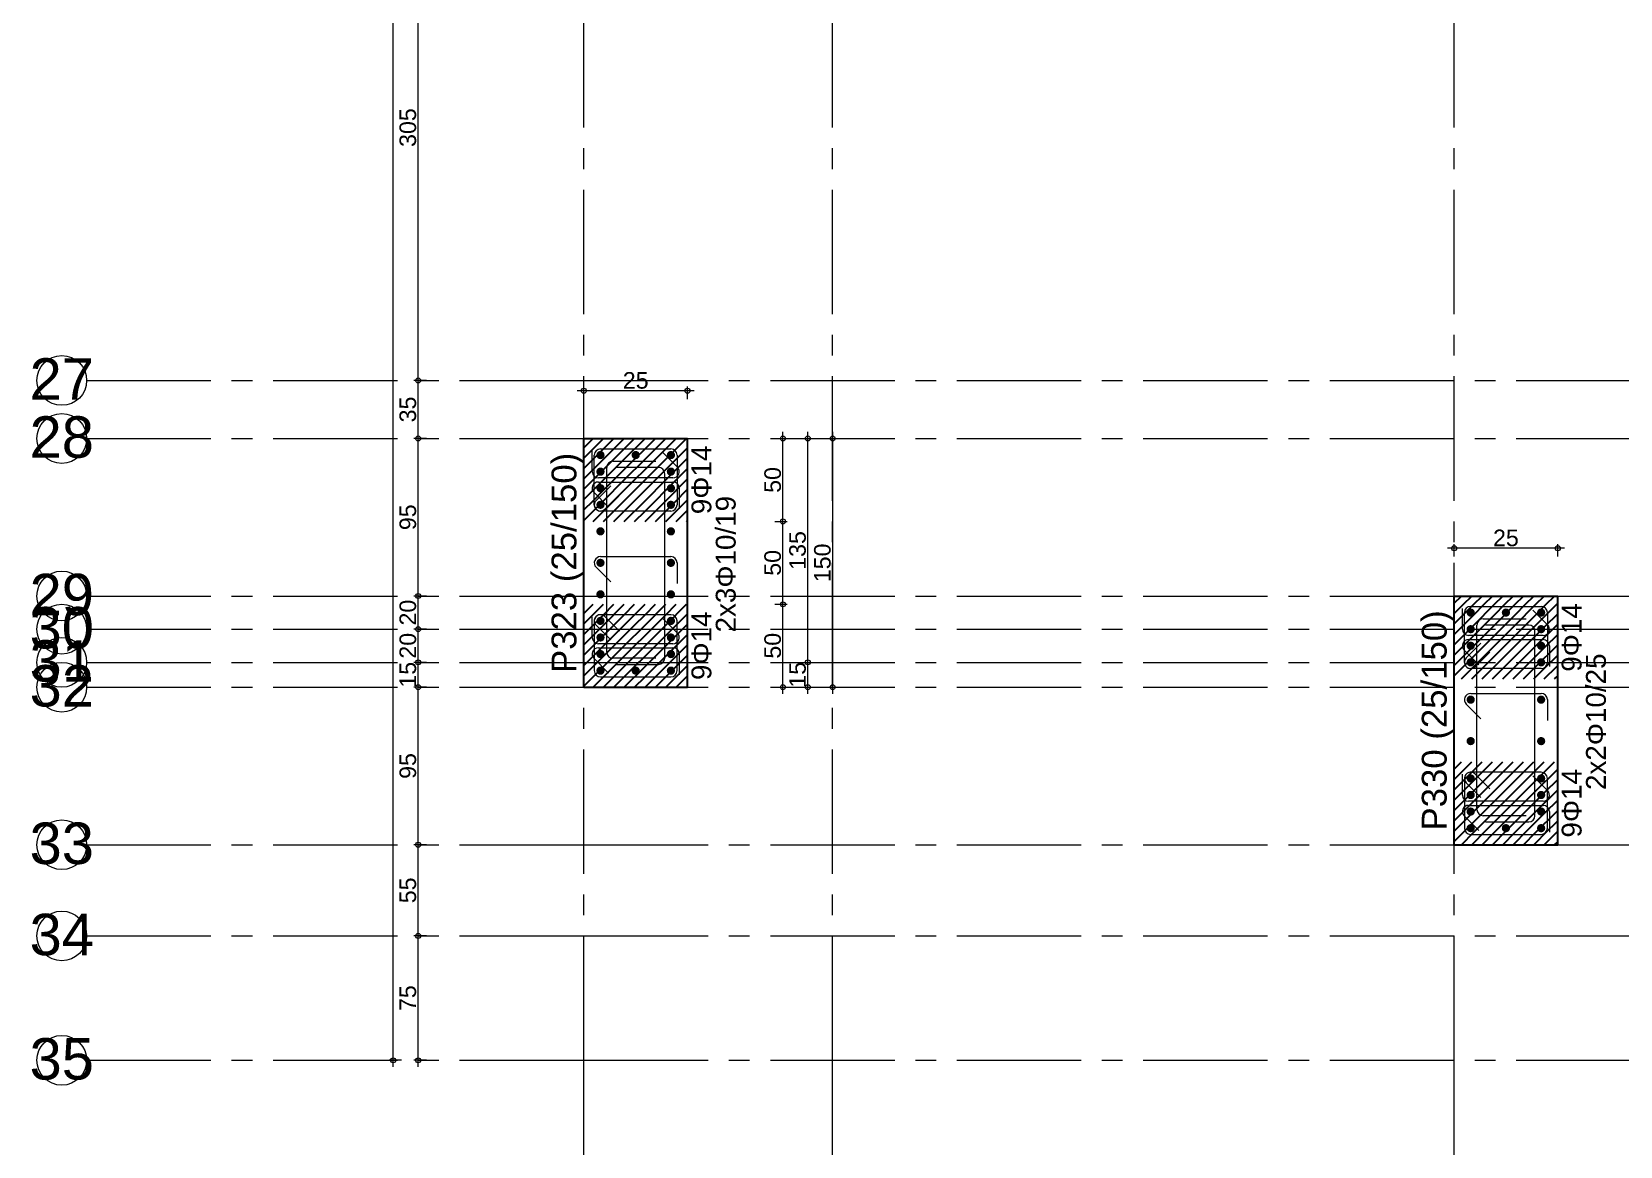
# Model space of a CAD drawing. Header units: millimetres. Extents: x 2232 to 85269, y -3593 to 5869.
# Drawn here: x 32529 to 33487, y 3116 to 3788 of the extents above; entities that cross this region are included whole.
import ezdxf

# ---------------------------------------------------------------- set-up
doc = ezdxf.new("R2010")
doc.units = ezdxf.units.MM
doc.linetypes.add('CENTER2', pattern=[112.5, 75, -12.5, 12.5, -12.5])
doc.linetypes.add('DASHDOT2', pattern=[12.7, 6.35, -3.175, 0, -3.175])
doc.layers.add('aks', color=251, linetype='DASHDOT2', lineweight=35)
for name, color, linetype in [('Donatı Yazısı', 7, 'Continuous'), ('Donatı Çizgisi', 7, 'Continuous'), ('Kolon', 7, 'Continuous'), ('Ölçülendirme', 7, 'Continuous')]:
    doc.layers.add(name, color=color, linetype=linetype)
doc.styles.add('arial_1_18', font='arial.ttf', dxfattribs={"height": 0.2})

# ---------------------------------------------------------------- blocks, each defined once
blk = doc.blocks.new('IDE999Entity7006')
at = {"layer": 'aks', "color": 250, "linetype": 'CENTER2', "lineweight": 5}
for points in [[(24550.63, 200), (24550.63, 2530)], [(24550.63, -100), (24550.63, 200)]]:
    blk.add_lwpolyline(points, dxfattribs=at)
blk = doc.blocks.new('IDE999Entity7015')
at = {"layer": 'aks', "color": 250, "linetype": 'CENTER2', "lineweight": 5}
for points in [[(24025.63, 200), (24025.63, 2530)], [(24025.63, -100), (24025.63, 200)]]:
    blk.add_lwpolyline(points, dxfattribs=at)
blk = doc.blocks.new('IDE999Entity7016')
at = {"layer": 'aks', "color": 250, "linetype": 'CENTER2', "lineweight": 5}
for points in [[(24175.63, 200), (24175.63, 2530)], [(24175.63, -100), (24175.63, 200)]]:
    blk.add_lwpolyline(points, dxfattribs=at)
blk = doc.blocks.new('IDE999Entity7019')
at = {"layer": 'aks', "color": 250, "linetype": 'CENTER2', "lineweight": 5}
for points in [[(23725.63, 610), (24025.63, 610)], [(24025.63, 610), (27285.63, 610)]]:
    blk.add_lwpolyline(points, dxfattribs=at)
at = {"layer": 'aks', "color": 30, "linetype": 'Continuous', "lineweight": 5}
blk.add_circle((23710.63, 610), 15, dxfattribs=at)
at = {"layer": 'aks', "color": 1, "linetype": 'Continuous', "lineweight": 5, "style": 'arial_1_18'}
blk.add_text('27', height=25, dxfattribs=at).set_placement((23691.21, 598.37))
blk = doc.blocks.new('IDE999Entity7020')
at = {"layer": 'aks', "color": 250, "linetype": 'CENTER2', "lineweight": 5}
for points in [[(23725.63, 460), (24025.63, 460)], [(24025.63, 460), (27285.63, 460)]]:
    blk.add_lwpolyline(points, dxfattribs=at)
at = {"layer": 'aks', "color": 30, "linetype": 'Continuous', "lineweight": 5}
blk.add_circle((23710.63, 460), 15, dxfattribs=at)
at = {"layer": 'aks', "color": 1, "linetype": 'Continuous', "lineweight": 5, "style": 'arial_1_18'}
blk.add_text('30', height=25, dxfattribs=at).set_placement((23691.21, 448.37))
blk = doc.blocks.new('IDE999Entity7021')
at = {"layer": 'aks', "color": 250, "linetype": 'CENTER2', "lineweight": 5}
for points in [[(23725.63, 480), (24025.63, 480)], [(24025.63, 480), (27285.63, 480)]]:
    blk.add_lwpolyline(points, dxfattribs=at)
at = {"layer": 'aks', "color": 30, "linetype": 'Continuous', "lineweight": 5}
blk.add_circle((23710.63, 480), 15, dxfattribs=at)
at = {"layer": 'aks', "color": 1, "linetype": 'Continuous', "lineweight": 5, "style": 'arial_1_18'}
blk.add_text('29', height=25, dxfattribs=at).set_placement((23691.21, 468.37))
blk = doc.blocks.new('IDE999Entity7022')
at = {"layer": 'aks', "color": 250, "linetype": 'CENTER2', "lineweight": 5}
for points in [[(23725.63, 440), (24025.63, 440)], [(24025.63, 440), (27285.63, 440)]]:
    blk.add_lwpolyline(points, dxfattribs=at)
at = {"layer": 'aks', "color": 30, "linetype": 'Continuous', "lineweight": 5}
blk.add_circle((23710.63, 440), 15, dxfattribs=at)
at = {"layer": 'aks', "color": 1, "linetype": 'Continuous', "lineweight": 5, "style": 'arial_1_18'}
blk.add_text('31', height=25, dxfattribs=at).set_placement((23691.21, 428.37))
blk = doc.blocks.new('IDE999Entity7023')
at = {"layer": 'aks', "color": 250, "linetype": 'CENTER2', "lineweight": 5}
for points in [[(23725.63, 575), (24025.63, 575)], [(24025.63, 575), (27285.63, 575)]]:
    blk.add_lwpolyline(points, dxfattribs=at)
at = {"layer": 'aks', "color": 30, "linetype": 'Continuous', "lineweight": 5}
blk.add_circle((23710.63, 575), 15, dxfattribs=at)
at = {"layer": 'aks', "color": 1, "linetype": 'Continuous', "lineweight": 5, "style": 'arial_1_18'}
blk.add_text('28', height=25, dxfattribs=at).set_placement((23691.21, 563.37))
blk = doc.blocks.new('IDE999Entity7024')
at = {"layer": 'aks', "color": 250, "linetype": 'CENTER2', "lineweight": 5}
for points in [[(23725.63, 425), (24025.63, 425)], [(24025.63, 425), (27285.63, 425)]]:
    blk.add_lwpolyline(points, dxfattribs=at)
at = {"layer": 'aks', "color": 30, "linetype": 'Continuous', "lineweight": 5}
blk.add_circle((23710.63, 425), 15, dxfattribs=at)
at = {"layer": 'aks', "color": 1, "linetype": 'Continuous', "lineweight": 5, "style": 'arial_1_18'}
blk.add_text('32', height=25, dxfattribs=at).set_placement((23691.21, 413.37))
blk = doc.blocks.new('IDE999Entity7025')
at = {"layer": 'aks', "color": 250, "linetype": 'CENTER2', "lineweight": 5}
for points in [[(23725.63, 330), (24025.63, 330)], [(24025.63, 330), (27285.63, 330)]]:
    blk.add_lwpolyline(points, dxfattribs=at)
at = {"layer": 'aks', "color": 30, "linetype": 'Continuous', "lineweight": 5}
blk.add_circle((23710.63, 330), 15, dxfattribs=at)
at = {"layer": 'aks', "color": 1, "linetype": 'Continuous', "lineweight": 5, "style": 'arial_1_18'}
blk.add_text('33', height=25, dxfattribs=at).set_placement((23691.21, 318.37))
blk = doc.blocks.new('IDE999Entity7026')
at = {"layer": 'aks', "color": 250, "linetype": 'CENTER2', "lineweight": 5}
for points in [[(23725.63, 275), (24025.63, 275)], [(24025.63, 275), (27285.63, 275)]]:
    blk.add_lwpolyline(points, dxfattribs=at)
at = {"layer": 'aks', "color": 30, "linetype": 'Continuous', "lineweight": 5}
blk.add_circle((23710.63, 275), 15, dxfattribs=at)
at = {"layer": 'aks', "color": 1, "linetype": 'Continuous', "lineweight": 5, "style": 'arial_1_18'}
blk.add_text('34', height=25, dxfattribs=at).set_placement((23691.21, 263.37))
blk = doc.blocks.new('IDE999Entity7027')
at = {"layer": 'aks', "color": 250, "linetype": 'CENTER2', "lineweight": 5}
for points in [[(23725.63, 200), (24025.63, 200)], [(24025.63, 200), (27285.63, 200)]]:
    blk.add_lwpolyline(points, dxfattribs=at)
at = {"layer": 'aks', "color": 30, "linetype": 'Continuous', "lineweight": 5}
blk.add_circle((23710.63, 200), 15, dxfattribs=at)
at = {"layer": 'aks', "color": 1, "linetype": 'Continuous', "lineweight": 5, "style": 'arial_1_18'}
blk.add_text('35', height=25, dxfattribs=at).set_placement((23691.21, 188.37))

msp = doc.modelspace()

# ---------------------------------------------------------------- hatches: boundary and pattern name
at = {"layer": 'Donatı Çizgisi', "linetype": 'Continuous', "lineweight": 5}
h = msp.add_hatch(color=5, dxfattribs=at)
edge = h.paths.add_edge_path(flags=0)
edge.add_arc((32871.73, 3533.17), 2.5, 0, 360)
h = msp.add_hatch(color=5, dxfattribs=at)
edge = h.paths.add_edge_path(flags=0)
edge.add_arc((32892.98, 3533.17), 2.5, 0, 360)
h = msp.add_hatch(color=5, dxfattribs=at)
edge = h.paths.add_edge_path(flags=0)
edge.add_arc((32914.23, 3533.17), 2.5, 0, 360)
h = msp.add_hatch(color=5, dxfattribs=at)
edge = h.paths.add_edge_path(flags=0)
edge.add_arc((32871.73, 3523.17), 2.5, 0, 360)
h = msp.add_hatch(color=5, dxfattribs=at)
edge = h.paths.add_edge_path(flags=0)
edge.add_arc((32914.23, 3523.17), 2.5, 0, 360)
h = msp.add_hatch(color=5, dxfattribs=at)
edge = h.paths.add_edge_path(flags=0)
edge.add_arc((32871.73, 3513.17), 2.5, 0, 360)
h = msp.add_hatch(color=5, dxfattribs=at)
edge = h.paths.add_edge_path(flags=0)
edge.add_arc((32914.23, 3513.17), 2.5, 0, 360)
h = msp.add_hatch(color=5, dxfattribs=at)
edge = h.paths.add_edge_path(flags=0)
edge.add_arc((32871.73, 3503.17), 2.5, 0, 360)
h = msp.add_hatch(color=5, dxfattribs=at)
edge = h.paths.add_edge_path(flags=0)
edge.add_arc((32914.23, 3503.17), 2.5, 0, 360)
h = msp.add_hatch(color=5, dxfattribs=at)
edge = h.paths.add_edge_path(flags=0)
edge.add_arc((32871.73, 3487.17), 2.5, 0, 360)
h = msp.add_hatch(color=5, dxfattribs=at)
edge = h.paths.add_edge_path(flags=0)
edge.add_arc((32914.23, 3487.17), 2.5, 0, 360)
h = msp.add_hatch(color=5, dxfattribs=at)
edge = h.paths.add_edge_path(flags=0)
edge.add_arc((32871.73, 3468.17), 2.5, 0, 360)
h = msp.add_hatch(color=5, dxfattribs=at)
edge = h.paths.add_edge_path(flags=0)
edge.add_arc((32914.23, 3468.17), 2.5, 0, 360)
h = msp.add_hatch(color=5, dxfattribs=at)
edge = h.paths.add_edge_path(flags=0)
edge.add_arc((32871.73, 3449.17), 2.5, 0, 360)
h = msp.add_hatch(color=5, dxfattribs=at)
edge = h.paths.add_edge_path(flags=0)
edge.add_arc((32914.23, 3449.17), 2.5, 0, 360)
h = msp.add_hatch(color=5, dxfattribs=at)
edge = h.paths.add_edge_path(flags=0)
edge.add_arc((33396.73, 3438.17), 2.5, 0, 360)
h = msp.add_hatch(color=5, dxfattribs=at)
edge = h.paths.add_edge_path(flags=0)
edge.add_arc((33417.98, 3438.17), 2.5, 0, 360)
h = msp.add_hatch(color=5, dxfattribs=at)
edge = h.paths.add_edge_path(flags=0)
edge.add_arc((33439.23, 3438.17), 2.5, 0, 360)
h = msp.add_hatch(color=5, dxfattribs=at)
edge = h.paths.add_edge_path(flags=0)
edge.add_arc((32871.73, 3433.17), 2.5, 0, 360)
h = msp.add_hatch(color=5, dxfattribs=at)
edge = h.paths.add_edge_path(flags=0)
edge.add_arc((32914.23, 3433.17), 2.5, 0, 360)
h = msp.add_hatch(color=5, dxfattribs=at)
edge = h.paths.add_edge_path(flags=0)
edge.add_arc((32871.73, 3423.17), 2.5, 0, 360)
h = msp.add_hatch(color=5, dxfattribs=at)
edge = h.paths.add_edge_path(flags=0)
edge.add_arc((32914.23, 3423.17), 2.5, 0, 360)
h = msp.add_hatch(color=5, dxfattribs=at)
edge = h.paths.add_edge_path(flags=0)
edge.add_arc((33396.73, 3428.17), 2.5, 0, 360)
h = msp.add_hatch(color=5, dxfattribs=at)
edge = h.paths.add_edge_path(flags=0)
edge.add_arc((33439.23, 3428.17), 2.5, 0, 360)
h = msp.add_hatch(color=5, dxfattribs=at)
edge = h.paths.add_edge_path(flags=0)
edge.add_arc((32871.73, 3413.17), 2.5, 0, 360)
h = msp.add_hatch(color=5, dxfattribs=at)
edge = h.paths.add_edge_path(flags=0)
edge.add_arc((32914.23, 3413.17), 2.5, 0, 360)
h = msp.add_hatch(color=5, dxfattribs=at)
edge = h.paths.add_edge_path(flags=0)
edge.add_arc((33396.73, 3418.17), 2.5, 0, 360)
h = msp.add_hatch(color=5, dxfattribs=at)
edge = h.paths.add_edge_path(flags=0)
edge.add_arc((33439.23, 3418.17), 2.5, 0, 360)
h = msp.add_hatch(color=5, dxfattribs=at)
edge = h.paths.add_edge_path(flags=0)
edge.add_arc((32871.73, 3403.17), 2.5, 0, 360)
h = msp.add_hatch(color=5, dxfattribs=at)
edge = h.paths.add_edge_path(flags=0)
edge.add_arc((32892.98, 3403.17), 2.5, 0, 360)
h = msp.add_hatch(color=5, dxfattribs=at)
edge = h.paths.add_edge_path(flags=0)
edge.add_arc((32914.23, 3403.17), 2.5, 0, 360)
h = msp.add_hatch(color=5, dxfattribs=at)
edge = h.paths.add_edge_path(flags=0)
edge.add_arc((33396.73, 3408.17), 2.5, 0, 360)
h = msp.add_hatch(color=5, dxfattribs=at)
edge = h.paths.add_edge_path(flags=0)
edge.add_arc((33439.23, 3408.17), 2.5, 0, 360)
h = msp.add_hatch(color=5, dxfattribs=at)
edge = h.paths.add_edge_path(flags=0)
edge.add_arc((33396.73, 3385.67), 2.5, 0, 360)
h = msp.add_hatch(color=5, dxfattribs=at)
edge = h.paths.add_edge_path(flags=0)
edge.add_arc((33439.23, 3385.67), 2.5, 0, 360)
h = msp.add_hatch(color=5, dxfattribs=at)
edge = h.paths.add_edge_path(flags=0)
edge.add_arc((33396.73, 3360.67), 2.5, 0, 360)
h = msp.add_hatch(color=5, dxfattribs=at)
edge = h.paths.add_edge_path(flags=0)
edge.add_arc((33439.23, 3360.67), 2.5, 0, 360)
h = msp.add_hatch(color=5, dxfattribs=at)
edge = h.paths.add_edge_path(flags=0)
edge.add_arc((33396.73, 3338.17), 2.5, 0, 360)
h = msp.add_hatch(color=5, dxfattribs=at)
edge = h.paths.add_edge_path(flags=0)
edge.add_arc((33439.23, 3338.17), 2.5, 0, 360)
h = msp.add_hatch(color=5, dxfattribs=at)
edge = h.paths.add_edge_path(flags=0)
edge.add_arc((33396.73, 3328.17), 2.5, 0, 360)
h = msp.add_hatch(color=5, dxfattribs=at)
edge = h.paths.add_edge_path(flags=0)
edge.add_arc((33439.23, 3328.17), 2.5, 0, 360)
h = msp.add_hatch(color=5, dxfattribs=at)
edge = h.paths.add_edge_path(flags=0)
edge.add_arc((33396.73, 3318.17), 2.5, 0, 360)
h = msp.add_hatch(color=5, dxfattribs=at)
edge = h.paths.add_edge_path(flags=0)
edge.add_arc((33439.23, 3318.17), 2.5, 0, 360)
h = msp.add_hatch(color=5, dxfattribs=at)
edge = h.paths.add_edge_path(flags=0)
edge.add_arc((33396.73, 3308.17), 2.5, 0, 360)
h = msp.add_hatch(color=5, dxfattribs=at)
edge = h.paths.add_edge_path(flags=0)
edge.add_arc((33417.98, 3308.17), 2.5, 0, 360)
h = msp.add_hatch(color=5, dxfattribs=at)
edge = h.paths.add_edge_path(flags=0)
edge.add_arc((33439.23, 3308.17), 2.5, 0, 360)

# ---------------------------------------------------------------- linework, layer by layer
at = {"layer": 'Donatı Çizgisi', "color": 5, "linetype": 'Continuous', "lineweight": 5}
for points in [[(32871.73, 3536.92), (32914.23, 3536.92)], [(32867.98, 3503.17), (32867.98, 3533.17)], [(32917.98, 3533.17), (32917.98, 3503.17)], [(32869.08, 3505.82), (32877.92, 3514.66)], [(32883.22, 3509.35), (32874.38, 3500.51)], [(32914.23, 3499.42), (32871.73, 3499.42)], [(33396.73, 3441.92), (33439.23, 3441.92)], [(32867.98, 3433.17), (32867.98, 3403.17)], [(32914.23, 3436.92), (32871.73, 3436.92)], [(32883.22, 3426.98), (32874.38, 3435.82)], [(32917.98, 3403.17), (32917.98, 3433.17)], [(33392.98, 3408.17), (33392.98, 3438.17)], [(33442.98, 3438.17), (33442.98, 3408.17)], [(32869.08, 3430.51), (32877.92, 3421.67)], [(33394.08, 3410.82), (33402.92, 3419.66)], [(33408.22, 3414.35), (33399.38, 3405.51)], [(33439.23, 3404.42), (33396.73, 3404.42)], [(32871.73, 3399.42), (32914.23, 3399.42)], [(33392.98, 3338.17), (33392.98, 3308.17)], [(33394.08, 3335.51), (33402.92, 3326.67)], [(33439.23, 3341.92), (33396.73, 3341.92)], [(33408.22, 3331.98), (33399.38, 3340.82)], [(33442.98, 3308.17), (33442.98, 3338.17)], [(33396.73, 3304.42), (33439.23, 3304.42)]]:
    msp.add_lwpolyline(points, dxfattribs=at)
at = {"layer": 'Donatı Çizgisi', "color": 1, "linetype": 'Continuous', "lineweight": 5}
for points in [[(32866.73, 3523.17), (32866.73, 3535.67)], [(32879.23, 3529.42), (32905.23, 3529.42)], [(32909.29, 3534.66), (32918.13, 3525.82)], [(32915.48, 3519.42), (32870.48, 3519.42)], [(32875.48, 3414.42), (32875.48, 3525.67)], [(32906.73, 3525.67), (32880.73, 3525.67)], [(32910.48, 3410.67), (32910.48, 3521.92)], [(32876.67, 3501.67), (32867.83, 3510.51)], [(32870.48, 3516.92), (32915.48, 3516.92)], [(32919.23, 3513.17), (32919.23, 3500.67)], [(32871.73, 3471.92), (32914.23, 3471.92)], [(32877.92, 3456.67), (32869.08, 3465.51)], [(32917.98, 3468.17), (32917.98, 3455.67)], [(33391.73, 3428.17), (33391.73, 3440.67)], [(32866.73, 3423.17), (32866.73, 3435.67)], [(32909.29, 3434.66), (32918.13, 3425.82)], [(33404.23, 3434.42), (33430.23, 3434.42)], [(33434.29, 3439.66), (33443.13, 3430.82)], [(33440.48, 3424.42), (33395.48, 3424.42)], [(33395.48, 3421.92), (33440.48, 3421.92)], [(33400.48, 3319.42), (33400.48, 3430.67)], [(33431.73, 3430.67), (33405.73, 3430.67)], [(33435.48, 3315.67), (33435.48, 3426.92)], [(32915.48, 3419.42), (32870.48, 3419.42)], [(32870.48, 3416.92), (32915.48, 3416.92)], [(32919.23, 3413.17), (32919.23, 3400.67)], [(33401.67, 3406.67), (33392.83, 3415.51)], [(33444.23, 3418.17), (33444.23, 3405.67)], [(32876.67, 3401.67), (32867.83, 3410.51)], [(32905.23, 3410.67), (32879.23, 3410.67)], [(32880.73, 3406.92), (32906.73, 3406.92)], [(33402.92, 3374.17), (33394.08, 3383.01)], [(33396.73, 3389.42), (33439.23, 3389.42)], [(33442.98, 3385.67), (33442.98, 3373.17)], [(33391.73, 3328.17), (33391.73, 3340.67)], [(33434.29, 3339.66), (33443.13, 3330.82)], [(33440.48, 3324.42), (33395.48, 3324.42)], [(33395.48, 3321.92), (33440.48, 3321.92)], [(33444.23, 3318.17), (33444.23, 3305.67)], [(33401.67, 3306.67), (33392.83, 3315.51)], [(33430.23, 3315.67), (33404.23, 3315.67)], [(33405.73, 3311.92), (33431.73, 3311.92)]]:
    msp.add_lwpolyline(points, dxfattribs=at)
at = {"layer": 'Donatı Çizgisi', "color": 5, "linetype": 'Continuous', "lineweight": 5}
for centre, start, end in [((32871.73, 3533.17), 90, 180), ((32914.23, 3533.17), 0, 90), ((32871.73, 3503.17), 135, 270), ((32871.73, 3503.17), 180, 315), ((32914.23, 3503.17), 270, 0), ((33396.73, 3438.17), 90, 180), ((33439.23, 3438.17), 0, 90), ((32871.73, 3433.17), 45, 180), ((32871.73, 3433.17), 90, 225), ((32914.23, 3433.17), 0, 90), ((32871.73, 3403.17), 180, 270), ((32914.23, 3403.17), 270, 0), ((33396.73, 3408.17), 135, 270), ((33396.73, 3408.17), 180, 315), ((33439.23, 3408.17), 270, 0), ((33396.73, 3338.17), 45, 180), ((33396.73, 3338.17), 90, 225), ((33439.23, 3338.17), 0, 90), ((33396.73, 3308.17), 180, 270), ((33439.23, 3308.17), 270, 0)]:
    msp.add_arc(centre, 3.75, start, end, dxfattribs=at)
at = {"layer": 'Donatı Çizgisi', "color": 1, "linetype": 'Continuous', "lineweight": 5}
for centre, start, end in [((32879.23, 3525.67), 90, 180), ((32870.48, 3523.17), 180, 270), ((32906.73, 3521.92), 0, 90), ((32915.48, 3523.17), 270, 45), ((32870.48, 3513.17), 90, 225), ((32915.48, 3513.17), 0, 90), ((32871.73, 3468.17), 90, 225), ((32914.23, 3468.17), 0, 90), ((33404.23, 3430.67), 90, 180), ((33440.48, 3428.17), 270, 45), ((32870.48, 3423.17), 180, 270), ((32915.48, 3423.17), 270, 45), ((33395.48, 3428.17), 180, 270), ((33395.48, 3418.17), 90, 225), ((33431.73, 3426.92), 0, 90), ((33440.48, 3418.17), 0, 90), ((32870.48, 3413.17), 90, 225), ((32879.23, 3414.42), 180, 270), ((32915.48, 3413.17), 0, 90), ((32906.73, 3410.67), 270, 0), ((33396.73, 3385.67), 90, 225), ((33439.23, 3385.67), 0, 90), ((33395.48, 3328.17), 180, 270), ((33440.48, 3328.17), 270, 45), ((33395.48, 3318.17), 90, 225), ((33404.23, 3319.42), 180, 270), ((33440.48, 3318.17), 0, 90), ((33431.73, 3315.67), 270, 0)]:
    msp.add_arc(centre, 3.75, start, end, dxfattribs=at)
at = {"layer": 'Kolon', "color": 251, "linetype": 'Continuous', "lineweight": -3}
for points in [[(32861.73, 3531.3), (32873.6, 3543.17)], [(32861.73, 3537.55), (32867.35, 3543.17)], [(32867.35, 3530.67), (32873.6, 3536.92)], [(32873.6, 3530.67), (32886.1, 3543.17)], [(32873.6, 3536.92), (32879.85, 3543.17)], [(32879.85, 3530.67), (32886.1, 3536.92)], [(32886.1, 3530.67), (32898.6, 3543.17)], [(32886.1, 3536.92), (32892.35, 3543.17)], [(32892.35, 3530.67), (32898.6, 3536.92)], [(32898.6, 3530.67), (32911.1, 3543.17)], [(32898.6, 3536.92), (32904.85, 3543.17)], [(32904.85, 3530.67), (32911.1, 3536.92)], [(32911.1, 3530.67), (32923.6, 3543.17)], [(32911.1, 3536.92), (32917.35, 3543.17)], [(32917.35, 3530.67), (32923.6, 3536.92)], [(32923.6, 3536.92), (32924.23, 3537.55)], [(32861.73, 3518.8), (32873.6, 3530.67)], [(32861.73, 3525.05), (32867.35, 3530.67)], [(32873.6, 3518.17), (32886.1, 3530.67)], [(32873.6, 3524.42), (32879.85, 3530.67)], [(32886.1, 3518.17), (32898.6, 3530.67)], [(32886.1, 3524.42), (32892.35, 3530.67)], [(32898.6, 3518.17), (32911.1, 3530.67)], [(32898.6, 3524.42), (32904.85, 3530.67)], [(32911.1, 3518.17), (32923.6, 3530.67)], [(32911.1, 3524.42), (32917.35, 3530.67)], [(32923.6, 3530.67), (32924.23, 3531.3)], [(32861.73, 3506.3), (32873.6, 3518.17)], [(32861.73, 3512.55), (32867.35, 3518.17)], [(32867.35, 3518.17), (32873.6, 3524.42)], [(32873.6, 3505.67), (32886.1, 3518.17)], [(32873.6, 3511.92), (32879.85, 3518.17)], [(32879.85, 3518.17), (32886.1, 3524.42)], [(32886.1, 3505.67), (32898.6, 3518.17)], [(32886.1, 3511.92), (32892.35, 3518.17)], [(32892.35, 3518.17), (32898.6, 3524.42)], [(32898.6, 3505.67), (32911.1, 3518.17)], [(32898.6, 3511.92), (32904.85, 3518.17)], [(32904.85, 3518.17), (32911.1, 3524.42)], [(32911.1, 3505.67), (32923.6, 3518.17)], [(32911.1, 3511.92), (32917.35, 3518.17)], [(32917.35, 3518.17), (32923.6, 3524.42)], [(32923.6, 3524.42), (32924.23, 3525.05)], [(32923.6, 3518.17), (32924.23, 3518.8)], [(32867.35, 3505.67), (32873.6, 3511.92)], [(32879.85, 3505.67), (32886.1, 3511.92)], [(32892.35, 3505.67), (32898.6, 3511.92)], [(32904.85, 3505.67), (32911.1, 3511.92)], [(32917.35, 3505.67), (32923.6, 3511.92)], [(32923.6, 3511.92), (32924.23, 3512.55)], [(32861.73, 3493.8), (32873.6, 3505.67)], [(32861.73, 3500.05), (32867.35, 3505.67)], [(32867.35, 3493.17), (32873.6, 3499.42)], [(32873.6, 3493.17), (32886.1, 3505.67)], [(32873.6, 3499.42), (32879.85, 3505.67)], [(32879.85, 3493.17), (32886.1, 3499.42)], [(32886.1, 3493.17), (32898.6, 3505.67)], [(32886.1, 3499.42), (32892.35, 3505.67)], [(32892.35, 3493.17), (32898.6, 3499.42)], [(32898.6, 3493.17), (32911.1, 3505.67)], [(32898.6, 3499.42), (32904.85, 3505.67)], [(32904.85, 3493.17), (32911.1, 3499.42)], [(32911.1, 3493.17), (32923.6, 3505.67)], [(32911.1, 3499.42), (32917.35, 3505.67)], [(32917.35, 3493.17), (32923.6, 3499.42)], [(32923.6, 3505.67), (32924.23, 3506.3)], [(32923.6, 3499.42), (32924.23, 3500.05)], [(32867.35, 3493.17), (32867.35, 3493.17)], [(32873.6, 3493.17), (32873.6, 3493.17)], [(32879.85, 3493.17), (32879.85, 3493.17)], [(32886.1, 3493.17), (32886.1, 3493.17)], [(32892.35, 3493.17), (32892.35, 3493.17)], [(32898.6, 3493.17), (32898.6, 3493.17)], [(32904.85, 3493.17), (32904.85, 3493.17)], [(32911.1, 3493.17), (32911.1, 3493.17)], [(32917.35, 3493.17), (32917.35, 3493.17)], [(32923.6, 3493.17), (32924.23, 3493.8)], [(32923.6, 3493.17), (32923.6, 3493.17)], [(32861.73, 3431.3), (32873.6, 3443.17)], [(32861.73, 3437.55), (32867.35, 3443.17)], [(32873.6, 3430.67), (32886.1, 3443.17)], [(32873.6, 3436.92), (32879.85, 3443.17)], [(32886.1, 3430.67), (32898.6, 3443.17)], [(32886.1, 3436.92), (32892.35, 3443.17)], [(32898.6, 3430.67), (32911.1, 3443.17)], [(32898.6, 3436.92), (32904.85, 3443.17)], [(32911.1, 3430.67), (32923.6, 3443.17)], [(32911.1, 3436.92), (32917.35, 3443.17)], [(33386.73, 3443.8), (33391.1, 3448.17)], [(33386.73, 3431.3), (33398.6, 3443.17)], [(33386.73, 3437.55), (33392.35, 3443.17)], [(33392.35, 3443.17), (33397.35, 3448.17)], [(33398.6, 3443.17), (33403.6, 3448.17)], [(33398.6, 3430.67), (33411.1, 3443.17)], [(33398.6, 3436.92), (33404.85, 3443.17)], [(33404.85, 3443.17), (33409.85, 3448.17)], [(33411.1, 3443.17), (33416.1, 3448.17)], [(33411.1, 3430.67), (33423.6, 3443.17)], [(33411.1, 3436.92), (33417.35, 3443.17)], [(33417.35, 3443.17), (33422.35, 3448.17)], [(33423.6, 3443.17), (33428.6, 3448.17)], [(33423.6, 3430.67), (33436.1, 3443.17)], [(33423.6, 3436.92), (33429.85, 3443.17)], [(33429.85, 3443.17), (33434.85, 3448.17)], [(33436.1, 3443.17), (33441.1, 3448.17)], [(33436.1, 3430.67), (33448.6, 3443.17)], [(33436.1, 3436.92), (33442.35, 3443.17)], [(33442.35, 3443.17), (33447.35, 3448.17)], [(33448.6, 3443.17), (33449.23, 3443.8)], [(32867.35, 3430.67), (32873.6, 3436.92)], [(32879.85, 3430.67), (32886.1, 3436.92)], [(32892.35, 3430.67), (32898.6, 3436.92)], [(32904.85, 3430.67), (32911.1, 3436.92)], [(32917.35, 3430.67), (32923.6, 3436.92)], [(32923.6, 3436.92), (32924.23, 3437.55)], [(32923.6, 3430.67), (32924.23, 3431.3)], [(33392.35, 3430.67), (33398.6, 3436.92)], [(33404.85, 3430.67), (33411.1, 3436.92)], [(33417.35, 3430.67), (33423.6, 3436.92)], [(33429.85, 3430.67), (33436.1, 3436.92)], [(33442.35, 3430.67), (33448.6, 3436.92)], [(33448.6, 3436.92), (33449.23, 3437.55)], [(33448.6, 3430.67), (33449.23, 3431.3)], [(32861.73, 3418.8), (32873.6, 3430.67)], [(32861.73, 3425.05), (32867.35, 3430.67)], [(32867.35, 3418.17), (32873.6, 3424.42)], [(32873.6, 3418.17), (32886.1, 3430.67)], [(32873.6, 3424.42), (32879.85, 3430.67)], [(32879.85, 3418.17), (32886.1, 3424.42)], [(32886.1, 3418.17), (32898.6, 3430.67)], [(32886.1, 3424.42), (32892.35, 3430.67)], [(32892.35, 3418.17), (32898.6, 3424.42)], [(32898.6, 3418.17), (32911.1, 3430.67)], [(32898.6, 3424.42), (32904.85, 3430.67)], [(32904.85, 3418.17), (32911.1, 3424.42)], [(32911.1, 3418.17), (32923.6, 3430.67)], [(32911.1, 3424.42), (32917.35, 3430.67)], [(32917.35, 3418.17), (32923.6, 3424.42)], [(32923.6, 3424.42), (32924.23, 3425.05)], [(33386.73, 3418.8), (33398.6, 3430.67)], [(33386.73, 3425.05), (33392.35, 3430.67)], [(33392.35, 3418.17), (33398.6, 3424.42)], [(33398.6, 3418.17), (33411.1, 3430.67)], [(33398.6, 3424.42), (33404.85, 3430.67)], [(33404.85, 3418.17), (33411.1, 3424.42)], [(33411.1, 3418.17), (33423.6, 3430.67)], [(33411.1, 3424.42), (33417.35, 3430.67)], [(33417.35, 3418.17), (33423.6, 3424.42)], [(33423.6, 3418.17), (33436.1, 3430.67)], [(33423.6, 3424.42), (33429.85, 3430.67)], [(33429.85, 3418.17), (33436.1, 3424.42)], [(33436.1, 3418.17), (33448.6, 3430.67)], [(33436.1, 3424.42), (33442.35, 3430.67)], [(33442.35, 3418.17), (33448.6, 3424.42)], [(33448.6, 3424.42), (33449.23, 3425.05)], [(32861.73, 3406.3), (32873.6, 3418.17)], [(32861.73, 3412.55), (32867.35, 3418.17)], [(32867.35, 3405.67), (32873.6, 3411.92)], [(32873.6, 3405.67), (32886.1, 3418.17)], [(32873.6, 3411.92), (32879.85, 3418.17)], [(32879.85, 3405.67), (32886.1, 3411.92)], [(32886.1, 3405.67), (32898.6, 3418.17)], [(32886.1, 3411.92), (32892.35, 3418.17)], [(32892.35, 3405.67), (32898.6, 3411.92)], [(32898.6, 3405.67), (32911.1, 3418.17)], [(32898.6, 3411.92), (32904.85, 3418.17)], [(32904.85, 3405.67), (32911.1, 3411.92)], [(32911.1, 3405.67), (32923.6, 3418.17)], [(32911.1, 3411.92), (32917.35, 3418.17)], [(32917.35, 3405.67), (32923.6, 3411.92)], [(32923.6, 3418.17), (32924.23, 3418.8)], [(32923.6, 3411.92), (32924.23, 3412.55)], [(33386.73, 3406.3), (33398.6, 3418.17)], [(33386.73, 3412.55), (33392.35, 3418.17)], [(33392.35, 3405.67), (33398.6, 3411.92)], [(33398.6, 3405.67), (33411.1, 3418.17)], [(33398.6, 3411.92), (33404.85, 3418.17)], [(33404.85, 3405.67), (33411.1, 3411.92)], [(33411.1, 3405.67), (33423.6, 3418.17)], [(33411.1, 3411.92), (33417.35, 3418.17)], [(33417.35, 3405.67), (33423.6, 3411.92)], [(33423.6, 3405.67), (33436.1, 3418.17)], [(33423.6, 3411.92), (33429.85, 3418.17)], [(33429.85, 3405.67), (33436.1, 3411.92)], [(33436.1, 3405.67), (33448.6, 3418.17)], [(33436.1, 3411.92), (33442.35, 3418.17)], [(33442.35, 3405.67), (33448.6, 3411.92)], [(33448.6, 3418.17), (33449.23, 3418.8)], [(33448.6, 3411.92), (33449.23, 3412.55)], [(32861.73, 3393.8), (32873.6, 3405.67)], [(32861.73, 3400.05), (32867.35, 3405.67)], [(32873.6, 3393.17), (32886.1, 3405.67)], [(32873.6, 3399.42), (32879.85, 3405.67)], [(32886.1, 3393.17), (32898.6, 3405.67)], [(32886.1, 3399.42), (32892.35, 3405.67)], [(32898.6, 3393.17), (32911.1, 3405.67)], [(32898.6, 3399.42), (32904.85, 3405.67)], [(32911.1, 3393.17), (32923.6, 3405.67)], [(32911.1, 3399.42), (32917.35, 3405.67)], [(32923.6, 3405.67), (32924.23, 3406.3)], [(33386.73, 3400.05), (33392.35, 3405.67)], [(33391.1, 3398.17), (33398.6, 3405.67)], [(33398.6, 3399.42), (33404.85, 3405.67)], [(33403.6, 3398.17), (33411.1, 3405.67)], [(33411.1, 3399.42), (33417.35, 3405.67)], [(33416.1, 3398.17), (33423.6, 3405.67)], [(33423.6, 3399.42), (33429.85, 3405.67)], [(33428.6, 3398.17), (33436.1, 3405.67)], [(33436.1, 3399.42), (33442.35, 3405.67)], [(33441.1, 3398.17), (33448.6, 3405.67)], [(33448.6, 3405.67), (33449.23, 3406.3)], [(32867.35, 3393.17), (32873.6, 3399.42)], [(32867.35, 3393.17), (32867.35, 3393.17)], [(32873.6, 3393.17), (32873.6, 3393.17)], [(32879.85, 3393.17), (32886.1, 3399.42)], [(32879.85, 3393.17), (32879.85, 3393.17)], [(32886.1, 3393.17), (32886.1, 3393.17)], [(32892.35, 3393.17), (32898.6, 3399.42)], [(32892.35, 3393.17), (32892.35, 3393.17)], [(32898.6, 3393.17), (32898.6, 3393.17)], [(32904.85, 3393.17), (32911.1, 3399.42)], [(32904.85, 3393.17), (32904.85, 3393.17)], [(32911.1, 3393.17), (32911.1, 3393.17)], [(32917.35, 3393.17), (32923.6, 3399.42)], [(32917.35, 3393.17), (32917.35, 3393.17)], [(32923.6, 3399.42), (32924.23, 3400.05)], [(32923.6, 3393.17), (32924.23, 3393.8)], [(32923.6, 3393.17), (32923.6, 3393.17)], [(33397.35, 3398.17), (33398.6, 3399.42)], [(33409.85, 3398.17), (33411.1, 3399.42)], [(33422.35, 3398.17), (33423.6, 3399.42)], [(33434.85, 3398.17), (33436.1, 3399.42)], [(33447.35, 3398.17), (33448.6, 3399.42)], [(33448.6, 3399.42), (33449.23, 3400.05)], [(33386.73, 3343.8), (33391.1, 3348.17)], [(33392.35, 3343.17), (33397.35, 3348.17)], [(33398.6, 3343.17), (33403.6, 3348.17)], [(33404.85, 3343.17), (33409.85, 3348.17)], [(33411.1, 3343.17), (33416.1, 3348.17)], [(33417.35, 3343.17), (33422.35, 3348.17)], [(33423.6, 3343.17), (33428.6, 3348.17)], [(33429.85, 3343.17), (33434.85, 3348.17)], [(33436.1, 3343.17), (33441.1, 3348.17)], [(33442.35, 3343.17), (33447.35, 3348.17)], [(33386.73, 3331.3), (33398.6, 3343.17)], [(33386.73, 3337.55), (33392.35, 3343.17)], [(33392.35, 3330.67), (33398.6, 3336.92)], [(33398.6, 3330.67), (33411.1, 3343.17)], [(33398.6, 3336.92), (33404.85, 3343.17)], [(33404.85, 3330.67), (33411.1, 3336.92)], [(33411.1, 3330.67), (33423.6, 3343.17)], [(33411.1, 3336.92), (33417.35, 3343.17)], [(33417.35, 3330.67), (33423.6, 3336.92)], [(33423.6, 3330.67), (33436.1, 3343.17)], [(33423.6, 3336.92), (33429.85, 3343.17)], [(33429.85, 3330.67), (33436.1, 3336.92)], [(33436.1, 3330.67), (33448.6, 3343.17)], [(33436.1, 3336.92), (33442.35, 3343.17)], [(33442.35, 3330.67), (33448.6, 3336.92)], [(33448.6, 3343.17), (33449.23, 3343.8)], [(33448.6, 3336.92), (33449.23, 3337.55)], [(33386.73, 3318.8), (33398.6, 3330.67)], [(33386.73, 3325.05), (33392.35, 3330.67)], [(33398.6, 3318.17), (33411.1, 3330.67)], [(33398.6, 3324.42), (33404.85, 3330.67)], [(33411.1, 3318.17), (33423.6, 3330.67)], [(33411.1, 3324.42), (33417.35, 3330.67)], [(33423.6, 3318.17), (33436.1, 3330.67)], [(33423.6, 3324.42), (33429.85, 3330.67)], [(33436.1, 3318.17), (33448.6, 3330.67)], [(33436.1, 3324.42), (33442.35, 3330.67)], [(33448.6, 3330.67), (33449.23, 3331.3)], [(33386.73, 3306.3), (33398.6, 3318.17)], [(33386.73, 3312.55), (33392.35, 3318.17)], [(33392.35, 3318.17), (33398.6, 3324.42)], [(33398.6, 3305.67), (33411.1, 3318.17)], [(33398.6, 3311.92), (33404.85, 3318.17)], [(33404.85, 3318.17), (33411.1, 3324.42)], [(33411.1, 3305.67), (33423.6, 3318.17)], [(33411.1, 3311.92), (33417.35, 3318.17)], [(33417.35, 3318.17), (33423.6, 3324.42)], [(33423.6, 3305.67), (33436.1, 3318.17)], [(33423.6, 3311.92), (33429.85, 3318.17)], [(33429.85, 3318.17), (33436.1, 3324.42)], [(33436.1, 3305.67), (33448.6, 3318.17)], [(33436.1, 3311.92), (33442.35, 3318.17)], [(33442.35, 3318.17), (33448.6, 3324.42)], [(33448.6, 3324.42), (33449.23, 3325.05)], [(33448.6, 3318.17), (33449.23, 3318.8)], [(33392.35, 3305.67), (33398.6, 3311.92)], [(33404.85, 3305.67), (33411.1, 3311.92)], [(33417.35, 3305.67), (33423.6, 3311.92)], [(33429.85, 3305.67), (33436.1, 3311.92)], [(33442.35, 3305.67), (33448.6, 3311.92)], [(33448.6, 3311.92), (33449.23, 3312.55)], [(33448.6, 3305.67), (33449.23, 3306.3)], [(33386.73, 3300.05), (33392.35, 3305.67)], [(33391.1, 3298.17), (33398.6, 3305.67)], [(33397.35, 3298.17), (33398.6, 3299.42)], [(33398.6, 3299.42), (33404.85, 3305.67)], [(33403.6, 3298.17), (33411.1, 3305.67)], [(33409.85, 3298.17), (33411.1, 3299.42)], [(33411.1, 3299.42), (33417.35, 3305.67)], [(33416.1, 3298.17), (33423.6, 3305.67)], [(33422.35, 3298.17), (33423.6, 3299.42)], [(33423.6, 3299.42), (33429.85, 3305.67)], [(33428.6, 3298.17), (33436.1, 3305.67)], [(33434.85, 3298.17), (33436.1, 3299.42)], [(33436.1, 3299.42), (33442.35, 3305.67)], [(33441.1, 3298.17), (33448.6, 3305.67)], [(33447.35, 3298.17), (33448.6, 3299.42)], [(33448.6, 3299.42), (33449.23, 3300.05)]]:
    msp.add_lwpolyline(points, dxfattribs=at)
at = {"layer": 'Kolon', "color": 33, "linetype": 'Continuous', "lineweight": -3}
for points in [[(32861.73, 3393.17), (32861.73, 3543.17)], [(32861.73, 3543.17), (32924.23, 3543.17)], [(32924.23, 3393.17), (32924.23, 3543.17)], [(33386.73, 3298.17), (33386.73, 3448.17)], [(33386.73, 3448.17), (33449.23, 3448.17)], [(33449.23, 3298.17), (33449.23, 3448.17)], [(32861.73, 3393.17), (32924.23, 3393.17)], [(33386.73, 3298.17), (33449.23, 3298.17)]]:
    msp.add_lwpolyline(points, dxfattribs=at)
at = {"layer": 'Ölçülendirme', "color": 5, "linetype": 'Continuous', "lineweight": 5}
for points in [[(32746.73, 3164.17), (32746.73, 5502.17)], [(32761.73, 3164.17), (32761.73, 5502.17)], [(32766.73, 3578.17), (32759.23, 3578.17)], [(32928.23, 3571.97), (32857.73, 3571.97)], [(32861.73, 3566.97), (32861.73, 3574.47)], [(32924.23, 3566.97), (32924.23, 3574.47)], [(32981.83, 3389.17), (32981.83, 3547.17)], [(32996.83, 3389.17), (32996.83, 3547.17)], [(33011.83, 3389.17), (33011.83, 3547.17)], [(32766.73, 3543.17), (32759.23, 3543.17)], [(32976.83, 3543.17), (32984.33, 3543.17)], [(32991.83, 3543.17), (32999.33, 3543.17)], [(33006.83, 3543.17), (33014.33, 3543.17)], [(32976.83, 3493.17), (32984.33, 3493.17)], [(33386.73, 3471.97), (33386.73, 3479.47)], [(33449.23, 3471.97), (33449.23, 3479.47)], [(33453.23, 3476.97), (33382.73, 3476.97)], [(32766.73, 3448.17), (32759.23, 3448.17)], [(32976.83, 3443.17), (32984.33, 3443.17)], [(32766.73, 3428.17), (32759.23, 3428.17)], [(32766.73, 3408.17), (32759.23, 3408.17)], [(32991.83, 3408.17), (32999.33, 3408.17)], [(32766.73, 3393.17), (32759.23, 3393.17)], [(32976.83, 3393.17), (32984.33, 3393.17)], [(32991.83, 3393.17), (32999.33, 3393.17)], [(33006.83, 3393.17), (33014.33, 3393.17)], [(32766.73, 3298.17), (32759.23, 3298.17)], [(32766.73, 3243.17), (32759.23, 3243.17)], [(32751.73, 3168.17), (32744.23, 3168.17)], [(32766.73, 3168.17), (32759.23, 3168.17)]]:
    msp.add_lwpolyline(points, dxfattribs=at)
for centre in [(32761.73, 3578.17), (32861.73, 3571.97), (32924.23, 3571.97), (32761.73, 3543.17), (32981.83, 3543.17), (32996.83, 3543.17), (33011.83, 3543.17), (32981.83, 3493.17), (33386.73, 3476.97), (33449.23, 3476.97), (32761.73, 3448.17), (32981.83, 3443.17), (32761.73, 3428.17), (32761.73, 3408.17), (32996.83, 3408.17), (32761.73, 3393.17), (32981.83, 3393.17), (32996.83, 3393.17), (33011.83, 3393.17), (32761.73, 3298.17), (32761.73, 3243.17), (32746.73, 3168.17), (32761.73, 3168.17)]:
    msp.add_circle(centre, 1.5, dxfattribs=at)

# ---------------------------------------------------------------- block references
at = {"layer": 'aks'}
for name in ['IDE999Entity7015', 'IDE999Entity7016', 'IDE999Entity7006', 'IDE999Entity7019', 'IDE999Entity7023', 'IDE999Entity7021', 'IDE999Entity7020', 'IDE999Entity7022', 'IDE999Entity7024', 'IDE999Entity7025', 'IDE999Entity7026', 'IDE999Entity7027']:
    msp.add_blockref(name, (8836.1, 2968.17), dxfattribs=at)

# ---------------------------------------------------------------- texts
at = {"layer": 'Donatı Yazısı', "color": 1, "linetype": 'Continuous', "lineweight": 5, "style": 'arial_1_18'}
for s, p in [('9Φ14', (32938.63, 3497.5)), ('2x3Φ10/19', (32953.29, 3426.18)), ('9Φ14', (33463.63, 3402.5)), ('9Φ14', (32938.63, 3397.5)), ('2x2Φ10/25', (33478.29, 3331.18)), ('9Φ14', (33463.63, 3302.5))]:
    msp.add_text(s, height=12, rotation=90, dxfattribs=at).set_placement(p)
at = {"layer": 'Kolon', "color": 1, "linetype": 'Continuous', "lineweight": 5, "style": 'arial_1_18'}
for s, p in [('P323 (25/150)', (32857.23, 3401.77)), ('P330 (25/150)', (33382.23, 3306.77))]:
    msp.add_text(s, height=15, rotation=90, dxfattribs=at).set_placement(p)
at = {"layer": 'Ölçülendirme', "color": 5, "linetype": 'Continuous', "lineweight": 5, "style": 'arial_1_18'}
for s, p in [('305', (32760.48, 3719.01)), ('35', (32760.48, 3552.9)), ('50', (32980.58, 3510.4)), ('95', (32760.48, 3487.9)), ('135', (32995.58, 3464.01)), ('150', (33010.58, 3456.51)), ('50', (32980.58, 3460.4)), ('20', (32760.48, 3430.4)), ('20', (32760.48, 3410.4)), ('50', (32980.58, 3410.4)), ('15', (32760.48, 3392.9)), ('15', (32995.58, 3392.9)), ('95', (32760.48, 3337.9)), ('55', (32760.48, 3262.9)), ('75', (32760.48, 3197.9))]:
    msp.add_text(s, height=10, rotation=90, dxfattribs=at).set_placement(p)
for p in [(32885.21, 3573.22), (33410.21, 3478.22)]:
    msp.add_text('25', height=10, dxfattribs=at).set_placement(p)

doc.saveas('drawing.dxf')
